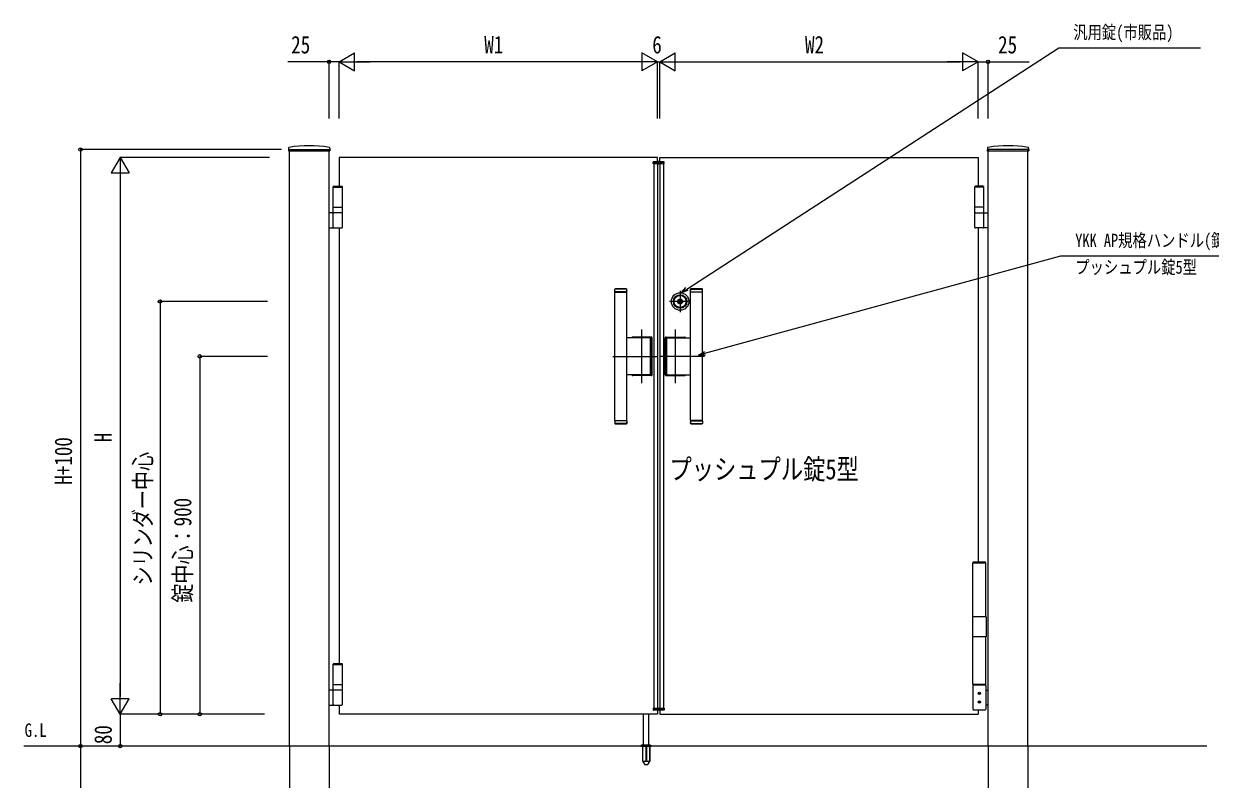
# Model space of a CAD drawing. Units: millimetres, scale not verified. Extents: x -4205 to 4205, y -2970 to 2970.
# Drawn here: x -1600 to 1381, y -311 to 1589 of the extents above; entities that cross this region are included whole.
import ezdxf
from ezdxf.enums import TextEntityAlignment as Align

# ---------------------------------------------------------------- set-up
doc = ezdxf.new("R2010")
doc.units = ezdxf.units.MM
doc.header["$LTSCALE"] = 10
for name, color, linetype, lineweight in [('0-2_USER1', 92, 'Continuous', 18), ('0-3_YKK_12', 40, 'Continuous', 18), ('0-5_YKK_A1', 120, 'Continuous', 18), ('0-6_YKK_D', 200, 'Continuous', 18)]:
    doc.layers.add(name, color=color, linetype=linetype, lineweight=lineweight)
doc.styles.add('ＭＳ ゴシック', font='')
doc.styles.get('ＭＳ ゴシック').set_extended_font_data('MS Gothic')

msp = doc.modelspace()

# ---------------------------------------------------------------- linework, layer by layer
at = {"layer": '0-3_YKK_12'}
for p, q in [((-4.98, 1234.33), (-4.98, 1244.33)), ((-46.98, 684.94), (-46.98, 819.72)), ((37.02, 684.94), (37.02, 819.72)), ((-120.01, 752.33), (-7.98, 752.33)), ((110.05, 752.33), (-1.98, 752.33))]:
    msp.add_line(p, q, dxfattribs=at)
at = {"layer": '0-5_YKK_A1'}
for p, q in [((-934.73, 1276.02), (-935.08, 1269.36)), ((-934.58, 1268.83), (-831.38, 1268.83)), ((-932.98, 1272.33), (-932.98, 1268.83)), ((-932.98, -227.67), (-932.98, 1268.83)), ((-832.98, -227.67), (-832.98, 1268.83)), ((-831.23, 1276.02), (-830.88, 1269.36)), ((-7.98, 1241.83), (-7.98, 1252.33)), ((-1.98, 1241.83), (-1.98, 1252.33)), ((821.27, 1276.02), (820.92, 1269.36)), ((821.42, 1268.83), (924.62, 1268.83)), ((823.02, -227.67), (823.02, 1268.83)), ((923.02, 1272.33), (923.02, 1268.83)), ((923.02, -227.67), (923.02, 1268.83)), ((924.77, 1276.02), (925.12, 1269.36)), ((-18.88, 1236.83), (-18.67, 1240.88)), ((-18.88, 1236.83), (8.92, 1236.83)), ((7.71, 1241.83), (-17.67, 1241.83)), ((-16.98, 1238.83), (7.02, 1238.83)), ((-16.98, 1238.83), (-16.98, 1236.83)), ((-16.98, 1236.83), (-16.98, -132.17)), ((-7.98, 1236.83), (-7.98, -132.17)), ((-1.98, 1236.83), (-1.98, -132.17)), ((7.02, 1238.83), (7.02, 1236.83)), ((7.02, 1236.83), (7.02, -132.17)), ((8.92, 1236.83), (8.71, 1240.88)), ((-820.48, 1180.33), (-822.48, 1178.33)), ((-822.48, 1178.33), (-799.48, 1178.33)), ((-822.48, 1177.33), (-799.48, 1177.33)), ((-820.48, 1180.33), (-801.48, 1180.33)), ((-801.48, 1180.33), (-799.48, 1178.33)), ((791.52, 1180.33), (789.52, 1178.33)), ((812.52, 1178.33), (789.52, 1178.33)), ((812.52, 1177.33), (789.52, 1177.33)), ((810.52, 1180.33), (791.52, 1180.33)), ((810.52, 1180.33), (812.52, 1178.33)), ((-799.48, 1113.33), (-832.98, 1113.33)), ((-822.48, 1127.33), (-799.48, 1127.33)), ((-822.48, 1076.83), (-822.48, 1111.83)), ((-799.48, 1076.83), (-799.48, 1111.83)), ((812.52, 1127.33), (789.52, 1127.33)), ((789.52, 1113.33), (823.02, 1113.33)), ((789.52, 1076.83), (789.52, 1111.83)), ((812.52, 1076.83), (812.52, 1111.83)), ((-832.98, 1075.33), (-800.98, 1075.33)), ((-807.98, 1075.33), (-807.98, -19.67)), ((823.02, 1075.33), (791.02, 1075.33)), ((798.02, 1075.33), (798.02, 235.33)), ((-114.98, 921.33), (-114.48, 921.83)), ((-84.98, 921.33), (-114.98, 921.33)), ((-114.98, 914.83), (-114.98, 921.33)), ((-84.98, 914.83), (-114.98, 914.83)), ((-114.98, 590.83), (-114.98, 913.83)), ((-114.98, 913.83), (-84.98, 913.83)), ((-113.98, 913.83), (-113.98, 914.83)), ((-85.98, 913.83), (-85.98, 914.83)), ((-84.98, 914.83), (-84.98, 921.33)), ((-84.98, 918.61), (-84.98, 917.61)), ((-84.98, 590.83), (-84.98, 913.83)), ((49.02, 917.33), (49.02, 863.33)), ((75.02, 921.33), (105.02, 921.33)), ((75.02, 914.83), (75.02, 921.33)), ((75.02, 918.61), (75.02, 917.61)), ((75.02, 914.83), (105.02, 914.83)), ((75.02, 590.83), (75.02, 913.83)), ((105.02, 913.83), (75.02, 913.83)), ((76.02, 913.83), (76.02, 914.83)), ((104.02, 913.83), (104.02, 914.83)), ((105.02, 921.33), (104.52, 921.83)), ((105.02, 914.83), (105.02, 921.33)), ((105.02, 590.83), (105.02, 913.83)), ((76.02, 890.33), (22.02, 890.33)), ((44.86, 889.39), (44.86, 891.27)), ((45.16, 891.57), (45.81, 891.57)), ((45.16, 889.09), (45.81, 889.09)), ((45.92, 891.61), (46.11, 891.73)), ((45.92, 889.05), (46.11, 888.92)), ((46.11, 891.73), (47.17, 891.73)), ((46.11, 888.92), (47.17, 888.92)), ((47.17, 891.73), (47.33, 891.16)), ((47.17, 888.92), (47.27, 889.29)), ((47.42, 889.29), (47.27, 889.29)), ((47.52, 891.01), (47.71, 891.01)), ((47.98, 890.2), (47.7, 889.48)), ((47.98, 891.36), (47.9, 891.14)), ((47.98, 891.36), (49.13, 891.36)), ((48.12, 890.29), (48.35, 890.29)), ((48.5, 890.17), (48.61, 889.54)), ((50.06, 889.29), (48.91, 889.29)), ((49.54, 890.49), (49.43, 891.12)), ((49.92, 890.37), (49.69, 890.37)), ((50.06, 890.46), (50.34, 891.18)), ((50.06, 889.29), (50.14, 889.52)), ((50.52, 889.65), (50.33, 889.65)), ((50.62, 891.36), (50.77, 891.36)), ((50.86, 888.92), (50.71, 889.5)), ((50.86, 891.73), (50.77, 891.36)), ((51.93, 891.73), (50.86, 891.73)), ((51.93, 888.92), (50.86, 888.92)), ((52.12, 891.61), (51.93, 891.73)), ((52.12, 889.05), (51.93, 888.92)), ((52.88, 891.57), (52.23, 891.57)), ((52.88, 889.09), (52.23, 889.09)), ((53.18, 889.39), (53.18, 891.27)), ((-27.63, 798.83), (-84.98, 798.83)), ((-23.48, 800.83), (-70.48, 800.83)), ((-23.98, 800.33), (-69.98, 800.33)), ((-25.63, 707.83), (-25.63, 796.83)), ((-21.98, 706.33), (-21.98, 798.33)), ((-21.48, 705.83), (-21.48, 798.83)), ((11.52, 705.83), (11.52, 798.83)), ((12.02, 706.33), (12.02, 798.33)), ((13.52, 800.83), (60.52, 800.83)), ((14.02, 800.33), (60.02, 800.33)), ((15.67, 707.83), (15.67, 796.83)), ((17.67, 798.83), (75.02, 798.83)), ((-27.63, 705.83), (-84.98, 705.83)), ((-23.48, 703.83), (-70.48, 703.83)), ((-23.98, 704.33), (-69.98, 704.33)), ((13.52, 703.83), (60.52, 703.83)), ((14.02, 704.33), (60.02, 704.33)), ((17.67, 705.83), (75.02, 705.83)), ((-114.98, 590.83), (-84.98, 590.83)), ((-84.98, 589.83), (-114.98, 589.83)), ((-114.98, 589.83), (-114.98, 583.33)), ((-84.98, 583.33), (-114.98, 583.33)), ((-114.98, 583.33), (-114.48, 582.83)), ((-113.98, 590.83), (-113.98, 589.83)), ((-85.98, 590.83), (-85.98, 589.83)), ((-84.98, 589.83), (-84.98, 583.33)), ((-84.98, 586.05), (-84.98, 587.05)), ((105.02, 590.83), (75.02, 590.83)), ((75.02, 589.83), (105.02, 589.83)), ((75.02, 589.83), (75.02, 583.33)), ((75.02, 586.05), (75.02, 587.05)), ((75.02, 583.33), (105.02, 583.33)), ((76.02, 590.83), (76.02, 589.83)), ((104.02, 590.83), (104.02, 589.83)), ((105.02, 583.33), (104.52, 582.83)), ((105.02, 589.83), (105.02, 583.33)), ((785.02, 233.33), (817.02, 233.33)), ((785.02, 97.33), (785.02, 233.33)), ((785.27, 233.33), (785.27, 234.33)), ((786.27, 235.33), (815.77, 235.33)), ((816.77, 233.33), (816.77, 234.33)), ((817.02, 97.33), (817.02, 233.33)), ((818.02, 97.33), (784.02, 97.33)), ((784.02, 97.33), (784.02, 47.33)), ((818.02, 97.33), (818.02, 47.33)), ((818.02, 47.33), (784.02, 47.33)), ((817.02, -72.67), (817.02, 47.33)), ((-820.48, -19.67), (-822.48, -21.67)), ((-822.48, -21.67), (-799.48, -21.67)), ((-822.48, -22.67), (-799.48, -22.67)), ((-820.48, -19.67), (-801.48, -19.67)), ((-801.48, -19.67), (-799.48, -21.67)), ((-799.48, -86.67), (-832.98, -86.67)), ((-822.48, -72.67), (-799.48, -72.67)), ((-822.48, -123.17), (-822.48, -88.17)), ((-799.48, -123.17), (-799.48, -88.17)), ((785.02, -76.17), (785.02, -135.17)), ((786.02, -72.67), (786.02, -74.67)), ((816.02, -74.67), (786.02, -74.67)), ((815.52, -74.67), (786.52, -74.67)), ((816.02, -72.67), (816.02, -74.67)), ((817.02, -76.17), (817.02, -135.17)), ((817.17, -86.67), (823.02, -86.67)), ((801.02, -96.4), (799.52, -95.54)), ((801.02, -118.4), (799.52, -117.54)), ((802.52, -93.8), (801.02, -92.94)), ((801.02, -96.4), (802.52, -95.54)), ((802.52, -115.8), (801.02, -114.94)), ((801.02, -118.4), (802.52, -117.54)), ((802.52, -95.54), (802.52, -93.8)), ((802.52, -117.54), (802.52, -115.8)), ((-832.98, -124.67), (-800.98, -124.67)), ((-807.98, -124.67), (-807.98, -147.67)), ((-7.98, -147.67), (-807.98, -147.67)), ((-42.98, -224.67), (-42.98, -147.17)), ((-29.98, -224.67), (-29.98, -147.17)), ((-18.88, -132.17), (8.92, -132.17)), ((-18.88, -132.17), (-18.67, -136.22)), ((7.71, -137.17), (-17.67, -137.17)), ((-16.98, -134.17), (-16.98, -132.17)), ((-16.98, -134.17), (7.02, -134.17)), ((-7.98, -137.17), (-7.98, -147.67)), ((-1.98, -137.17), (-1.98, -147.67)), ((-1.98, -147.67), (798.02, -147.67)), ((7.02, -134.17), (7.02, -132.17)), ((8.92, -132.17), (8.71, -136.22)), ((786.52, -136.67), (815.52, -136.67)), ((798.02, -136.67), (798.02, -147.67)), ((823.02, -124.67), (817.17, -124.67)), ((1373.02, -227.67), (-1600.45, -227.67)), ((-932.98, -227.67), (-932.98, -777.67)), ((-832.98, -227.67), (-832.98, -777.67)), ((-49.48, -226.83), (-49.48, -227.67)), ((-49.48, -227.67), (-23.48, -227.67)), ((-49.19, -226.13), (-23.77, -226.13)), ((-45.48, -224.67), (-48.82, -225.89)), ((-45.73, -227.67), (-45.73, -264.7)), ((-45.48, -224.67), (-27.48, -224.67)), ((-45.17, -227.67), (-45.17, -265.67)), ((-37.48, -227.67), (-37.48, -265.67)), ((-35.48, -227.67), (-35.48, -265.67)), ((-27.79, -227.67), (-27.79, -265.67)), ((-27.48, -224.67), (-24.14, -225.89)), ((-27.23, -227.67), (-27.23, -264.7)), ((-23.48, -226.83), (-23.48, -227.67)), ((823.02, -227.67), (823.02, -777.67)), ((923.02, -227.67), (923.02, -777.67)), ((-45.73, -264.7), (-40.84, -273.17)), ((-45.17, -265.67), (-37.48, -265.67)), ((-37.48, -264.7), (-35.48, -264.7)), ((-35.48, -265.67), (-27.79, -265.67)), ((-27.23, -264.7), (-32.12, -273.17)), ((-39.97, -273.67), (-32.99, -273.67))]:
    msp.add_line(p, q, dxfattribs=at)
for points in [[(-932.98, 1272.33), (-832.98, 1272.33), (-832.98, 1268.83)], [(-7.98, 1252.33), (-807.98, 1252.33), (-807.98, 1180.33)], [(-1.98, 1252.33), (798.02, 1252.33), (798.02, 1180.33)], [(923.02, 1272.33), (823.02, 1272.33), (823.02, 1268.83)], [(-822.48, 1113.33), (-822.48, 1127.33), (-822.48, 1178.33)], [(-799.48, 1113.33), (-799.48, 1127.33), (-799.48, 1178.33)], [(789.52, 1113.33), (789.52, 1127.33), (789.52, 1178.33)], [(812.52, 1113.33), (812.52, 1127.33), (812.52, 1178.33)], [(-114.48, 921.83), (-85.48, 921.83), (-84.98, 921.33)], [(104.52, 921.83), (75.52, 921.83), (75.02, 921.33)], [(-114.48, 582.83), (-85.48, 582.83), (-84.98, 583.33)], [(104.52, 582.83), (75.52, 582.83), (75.02, 583.33)], [(817.02, -72.67), (785.02, -72.67), (785.02, 47.33)], [(-822.48, -86.67), (-822.48, -72.67), (-822.48, -21.67)], [(-799.48, -86.67), (-799.48, -72.67), (-799.48, -21.67)], [(799.52, -95.54), (799.52, -93.8), (801.02, -92.94)], [(799.52, -117.54), (799.52, -115.8), (801.02, -114.94)]]:
    msp.add_lwpolyline(points, dxfattribs=at)
for centre, radius in [((49.02, 890.33), 22), ((49.02, 890.33), 17), ((49.02, 890.33), 15), ((49.02, 890.33), 6.35), ((49.02, 890.33), 5.6), ((49.02, 890.33), 4.3), ((801.02, -94.67), 3), ((801.02, -116.67), 3), ((801.02, -94.67), 2.46), ((801.02, -116.67), 2.46)]:
    msp.add_circle(centre, radius, dxfattribs=at)
for centre, radius, start, end in [((-934.58, 1269.33), 0.5, 177, 270), ((-932.73, 1275.91), 2, 99.00123, 177), ((-882.98, 961.83), 320, 80.99877, 99.00123), ((-833.23, 1275.91), 2, 3, 80.99877), ((-831.38, 1269.33), 0.5, 270, 3), ((821.42, 1269.33), 0.5, 177, 270), ((823.27, 1275.91), 2, 99.00123, 177), ((873.02, 961.83), 320, 80.99877, 99.00123), ((922.77, 1275.91), 2, 3, 80.99877), ((924.62, 1269.33), 0.5, 270, 3), ((-17.67, 1240.83), 1, 90, 177), ((7.71, 1240.83), 1, 3, 90), ((-820.98, 1111.83), 1.5, 90, 180), ((-800.98, 1111.83), 1.5, 360, 90), ((791.02, 1111.83), 1.5, 90, 180), ((811.02, 1111.83), 1.5, 0, 90), ((-820.98, 1076.83), 1.5, 180, 270), ((-800.98, 1076.83), 1.5, 270, 360), ((791.02, 1076.83), 1.5, 180, 270), ((811.02, 1076.83), 1.5, 270, 0), ((-99.98, 739.83), 182.5, 85.75781, 94.24219), ((90.02, 739.83), 182.5, 85.75781, 94.24219), ((45.16, 891.27), 0.3, 90, 180), ((45.16, 889.39), 0.3, 180, 270), ((45.81, 891.77), 0.2, 270, 305), ((45.81, 888.89), 0.2, 55, 90), ((47.52, 891.21), 0.2, 195, 270), ((47.42, 889.59), 0.3, 270, 338), ((47.71, 891.21), 0.2, 270, 340), ((48.12, 890.14), 0.15, 90, 158), ((48.35, 890.14), 0.15, 10, 90), ((48.91, 889.59), 0.3, 190, 270), ((49.13, 891.06), 0.3, 10, 90), ((49.69, 890.52), 0.15, 190, 270), ((49.92, 890.52), 0.15, 270, 338), ((50.33, 889.45), 0.2, 90, 160), ((50.62, 891.06), 0.3, 90, 158), ((50.52, 889.45), 0.2, 15, 90), ((52.23, 891.77), 0.2, 235, 270), ((52.23, 888.89), 0.2, 90, 125), ((52.88, 891.27), 0.3, 0, 90), ((52.88, 889.39), 0.3, 270, 0), ((-70.48, 798.83), 2, 90, 180), ((-69.98, 798.33), 2, 90, 165.52249), ((-27.63, 796.83), 2, 0, 90), ((-23.98, 798.33), 2, 0, 90), ((-23.48, 798.83), 2, 0, 90), ((13.52, 798.83), 2, 90, 180), ((14.02, 798.33), 2, 90, 180), ((17.67, 796.83), 2, 90, 180), ((60.02, 798.33), 2, 14.47751, 90), ((60.52, 798.83), 2, 0, 90), ((-70.48, 705.83), 2, 180, 181.52315), ((-70.48, 705.83), 2, 180, 270), ((-69.98, 706.33), 2, 194.47751, 270), ((-27.63, 707.83), 2, 270, 0), ((-23.98, 706.33), 2, 270, 0), ((-23.48, 705.83), 2, 270, 0), ((13.52, 705.83), 2, 180, 270), ((14.02, 706.33), 2, 180, 270), ((17.67, 707.83), 2, 180, 270), ((60.02, 706.33), 2, 270, 345.52249), ((60.52, 705.83), 2, 270, 0), ((60.52, 705.83), 2, 358.47685, 0), ((-99.98, 764.83), 182.5, 265.75781, 274.24219), ((90.02, 764.83), 182.5, 265.75781, 274.24219), ((786.27, 234.33), 1, 90, 180), ((815.77, 234.33), 1, 0, 90), ((-820.98, -88.17), 1.5, 90, 180), ((-800.98, -88.17), 1.5, 360, 90), ((786.52, -76.17), 1.5, 90, 180), ((815.52, -76.17), 1.5, 0, 90), ((-820.98, -123.17), 1.5, 180, 270), ((-800.98, -123.17), 1.5, 270, 360), ((-17.67, -136.17), 1, 183, 270), ((7.71, -136.17), 1, 270, 357), ((786.52, -135.17), 1.5, 180, 270), ((815.52, -135.17), 1.5, 270, 0), ((-48.48, -226.83), 1, 110, 180), ((-24.48, -226.83), 1, 0, 70), ((-39.97, -272.67), 1, 210, 270), ((-32.99, -272.67), 1, 270, 330)]:
    msp.add_arc(centre, radius, start, end, dxfattribs=at)
at = {"layer": '0-6_YKK_D'}
for p, q in [((-832.98, 1350.39), (-832.98, 1493.84)), ((-807.98, 1492.84), (-769.01, 1515.34)), ((-807.98, 1350.39), (-807.98, 1493.84)), ((-807.98, 1350.39), (-807.98, 1493.84)), ((-807.98, 1492.84), (-769.01, 1470.34)), ((-807.98, 1492.84), (-730.04, 1492.84)), ((-769.01, 1470.34), (-769.01, 1515.34)), ((-52.98, 1492.84), (-762.98, 1492.84)), ((-7.98, 1492.84), (-85.92, 1492.84)), ((-7.98, 1492.84), (-46.95, 1515.34)), ((-46.95, 1515.34), (-46.95, 1470.34)), ((-7.98, 1492.84), (-46.95, 1470.34)), ((-7.98, 1350.39), (-7.98, 1493.84)), ((-7.98, 1350.39), (-7.98, 1493.84)), ((-7.98, 1492.84), (-1.98, 1492.84)), ((-1.98, 1492.84), (36.99, 1515.34)), ((-1.98, 1350.39), (-1.98, 1493.84)), ((-1.98, 1350.39), (-1.98, 1493.84)), ((-1.98, 1492.84), (36.99, 1470.34)), ((-1.98, 1492.84), (75.96, 1492.84)), ((36.99, 1470.34), (36.99, 1515.34)), ((43.02, 1492.84), (753.02, 1492.84)), ((798.02, 1492.84), (720.08, 1492.84)), ((798.02, 1492.84), (759.05, 1515.34)), ((759.05, 1515.34), (759.05, 1470.34)), ((798.02, 1492.84), (759.05, 1470.34)), ((798.02, 1350.39), (798.02, 1493.84)), ((798.02, 1350.39), (798.02, 1493.84)), ((823.02, 1350.39), (823.02, 1493.84)), ((-952.98, 1272.33), (-1458.83, 1272.33)), ((-1457.83, 1272.33), (-1457.83, -227.67)), ((-1358, 1252.33), (-1380.5, 1213.36)), ((-982.98, 1252.33), (-1359, 1252.33)), ((-1358, 1252.33), (-1335.5, 1213.36)), ((-1358, 1252.33), (-1358, 1174.39)), ((-1380.5, 1213.36), (-1335.5, 1213.36)), ((-1358, 1207.33), (-1358, -102.67)), ((-988.06, 890.33), (-1259, 890.33)), ((-1258, 890.33), (-1258, -147.67)), ((-988.06, 752.33), (-1159, 752.33)), ((-1158, 752.33), (-1158, -147.67)), ((-1358, -147.67), (-1358, -69.73)), ((-1358, -147.67), (-1380.5, -108.7)), ((-1335.5, -108.7), (-1380.5, -108.7)), ((-1358, -147.67), (-1335.5, -108.7)), ((-995.47, -147.67), (-1359, -147.67)), ((-995.47, -147.67), (-1359, -147.67)), ((-1358, -147.67), (-1358, -227.67)), ((-995.47, -147.67), (-1259, -147.67)), ((-995.47, -147.67), (-1159, -147.67)), ((-1082.62, -227.67), (-1458.83, -227.67)), ((-1402.16, -227.67), (-1458.83, -227.67)), ((-1252.98, -227.67), (-1359, -227.67))]:
    msp.add_line(p, q, dxfattribs=at)
for points in [[(51.47, 912.19), (65.74, 921.44), (1001.02, 1527.85), (1356.76, 1527.85)], [(-807.98, 1492.84), (-832.98, 1492.84), (-936.38, 1492.84)], [(798.02, 1492.84), (823.02, 1492.84), (926.42, 1492.84)], [(95.02, 755.57), (111.42, 760.06), (1006.02, 1004.77), (1654.75, 1004.77)], [(68.21, 917.62), (51.47, 912.19), (63.26, 925.26)], [(112.62, 755.66), (95.02, 755.57), (110.22, 764.45)], [(-1457.83, -227.67), (-1457.83, -327.67), (-1457.83, -1480.67)]]:
    msp.add_lwpolyline(points, dxfattribs=at)
for centre in [(-832.98, 1492.84), (823.02, 1492.84), (-1457.83, 1272.33), (-1258, 890.33), (-1158, 752.33), (-1258, -147.67), (-1158, -147.67), (-1457.83, -227.67), (-1457.83, -227.67), (-1358, -227.67)]:
    msp.add_circle(centre, 4.25, dxfattribs=at)

# ---------------------------------------------------------------- texts
at = {"layer": '0-2_USER1', "style": 'ＭＳ ゴシック', "width": 0.8}
for s, height, p in [('プッシュプル錠5型', 51.32, (22.25, 427.62)), ('G.L', 33.99, (-1598.18, -214.84))]:
    msp.add_text(s, height=height, dxfattribs=at).set_placement(p, align=Align.BOTTOM_LEFT)
at = {"layer": '0-6_YKK_D', "style": 'ＭＳ ゴシック', "width": 0.8}
for s, height, p in [('汎用錠(市販品)', 32.99, (1037.02, 1540.8)), ('25', 43.99, (-928.38, 1500.84)), ('W1', 43.99, (-443.18, 1500.84)), ('6', 43.99, (-20.98, 1500.84)), ('W2', 43.99, (362.82, 1500.84)), ('25', 43.99, (848.02, 1500.84)), ('YKK AP規格ハンドル(鍵なし)', 32.99, (1042.02, 1017.72)), ('プッシュプル錠5型', 32.99, (1042.02, 950.22))]:
    msp.add_text(s, height=height, dxfattribs=at).set_placement(p, align=Align.BOTTOM_LEFT)
for s, p in [('H+100', (-1465.83, 429.53)), ('H', (-1366, 536.33)), ('シリンダー中心', (-1266, 176.13)), ('錠中心：900', (-1166, 132.73)), ('80', (-1366, -222.87))]:
    msp.add_text(s, height=43.99, rotation=90, dxfattribs=at).set_placement(p, align=Align.BOTTOM_LEFT)

doc.saveas('drawing.dxf')
